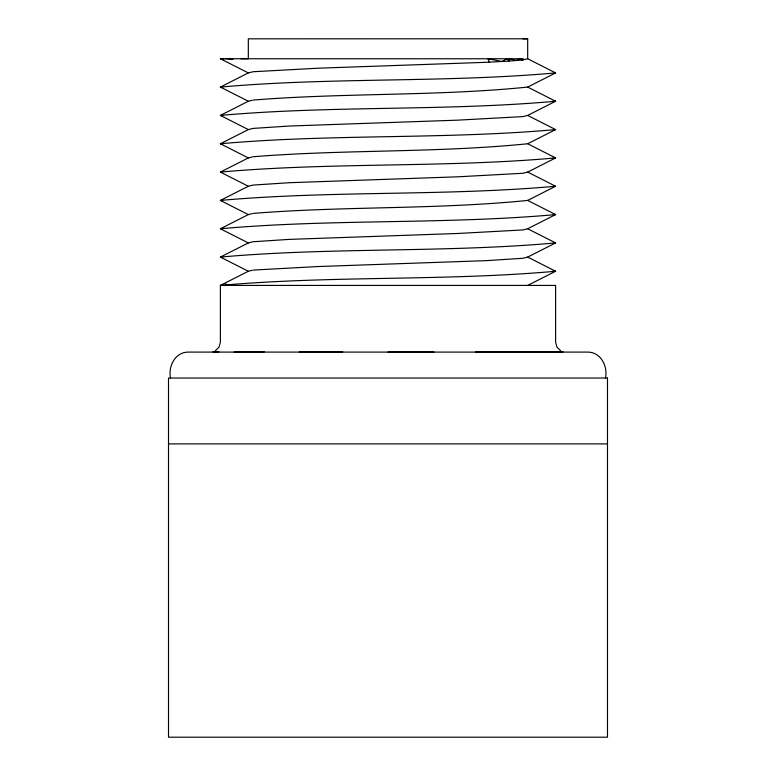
<?xml version="1.0" encoding="UTF-8"?>
<svg xmlns="http://www.w3.org/2000/svg" width="776" height="776" viewBox="0 0 776 776"><rect width="100%" height="100%" fill="white"/><g stroke="black" fill="none" stroke-linecap="round" stroke-linejoin="round"><path stroke-width="1.16" d="M225.573 284.899L225.806 284.307L227.184 284.84L226.951 285.423L225.573 284.899L227.184 284.84M489.239 62.158L488.046 58.753L501.994 61.488L507.097 58.753L508.959 61.11L522.917 59.936L522.917 58.772L521.908 60.014L519.988 58.753L516.215 60.499L509.648 58.753L508.959 61.11L486.765 62.293L318.16 68.201L253.083 71.741L248.32 72.915L220.384 87.087L248.32 101.249L252.132 100.308M215.359 350.752L219.036 347.105L220.384 342.109L220.384 285.423L248.32 271.26L252.132 270.31M248.32 101.249L220.384 115.42L248.32 129.592L253.083 128.409L289.235 126.042L457.84 120.144L522.917 116.604L527.68 115.42L555.616 101.249L527.68 87.087C436.607 96.302 344.418 92.703 253.083 100.075M248.32 129.592L220.384 143.754L248.32 157.926L252.132 156.975M253.083 156.742C344.418 149.37 436.607 152.969 527.68 143.754L555.616 157.926L527.68 172.088L522.917 173.271L457.84 176.812L289.235 182.719L253.083 185.076L248.32 186.259L220.384 172.088L248.32 157.926M248.32 186.259L220.384 200.421L248.32 214.593L252.132 213.642M253.083 213.41C344.418 206.038 436.607 209.636 527.68 200.421L555.616 214.593L527.68 228.755L522.917 229.939L457.84 233.479L289.235 239.386L253.083 241.743L248.32 242.927L220.384 228.755L248.32 214.593M527.68 87.087L555.616 72.915L527.68 58.753L522.917 59.936L522.442 58.753M248.32 242.927L220.384 257.089L248.32 271.26M527.68 143.754L555.616 129.592L527.68 115.42M527.68 200.421L555.616 186.259L527.68 172.088M253.083 270.077L318.16 266.537L486.765 260.629L522.917 258.272L527.68 257.089L555.616 242.927L527.68 228.755M527.68 285.423L555.616 271.26L527.68 257.089M342.012 352.091L342.691 351.751L299.167 352.091M527.68 58.753L527.68 38.8L248.32 38.819L248.32 58.772M555.616 72.915C444.299 82.867 331.701 77.134 220.384 87.087L222.673 87.562M220.384 172.088C331.701 162.145 444.299 167.868 555.616 157.926L553.327 157.45M555.616 129.592C444.299 139.534 331.701 133.811 220.384 143.754L222.673 144.229M220.384 228.755C331.701 218.813 444.299 224.536 555.616 214.593L553.327 214.118M555.616 186.259C444.299 196.202 331.701 190.479 220.384 200.421L222.673 200.897M553.327 270.785L555.616 271.26C444.299 281.203 331.701 275.48 220.384 285.423L555.616 285.423L555.616 342.109L556.964 347.105L560.641 350.752M555.616 242.927C444.299 252.869 331.701 247.146 220.384 257.089L222.673 257.564M262.366 352.091L264.209 351.751L234.129 352.091M229.182 59.422L233.295 58.753L225.622 58.753M216.378 352.091L218.9 351.751L212.934 351.751M522.917 38.819L527.68 38.8M240.977 58.753L247.932 58.753M248.32 72.915L220.384 58.753L522.917 58.772M563.066 351.751L475.533 351.751L476.833 352.091M168.508 443.882L607.492 443.882M553.327 100.783L555.616 101.249C444.299 111.201 331.701 105.468 220.384 115.42L222.673 115.896M220.384 58.753L223.818 59.461M433.988 352.091L388 352.091M226.097 284.249L228.28 285.423M225.806 284.307L226.951 285.423M225.515 284.365L225.622 285.423M605.474 378.028C607.967 366.136 600.731 351.848 587.364 352.091L188.636 352.091C175.269 351.848 168.033 366.136 170.526 378.028M607.492 378.028L168.508 378.028L168.508 737.2L607.492 737.2L607.492 378.028"/></g></svg>
